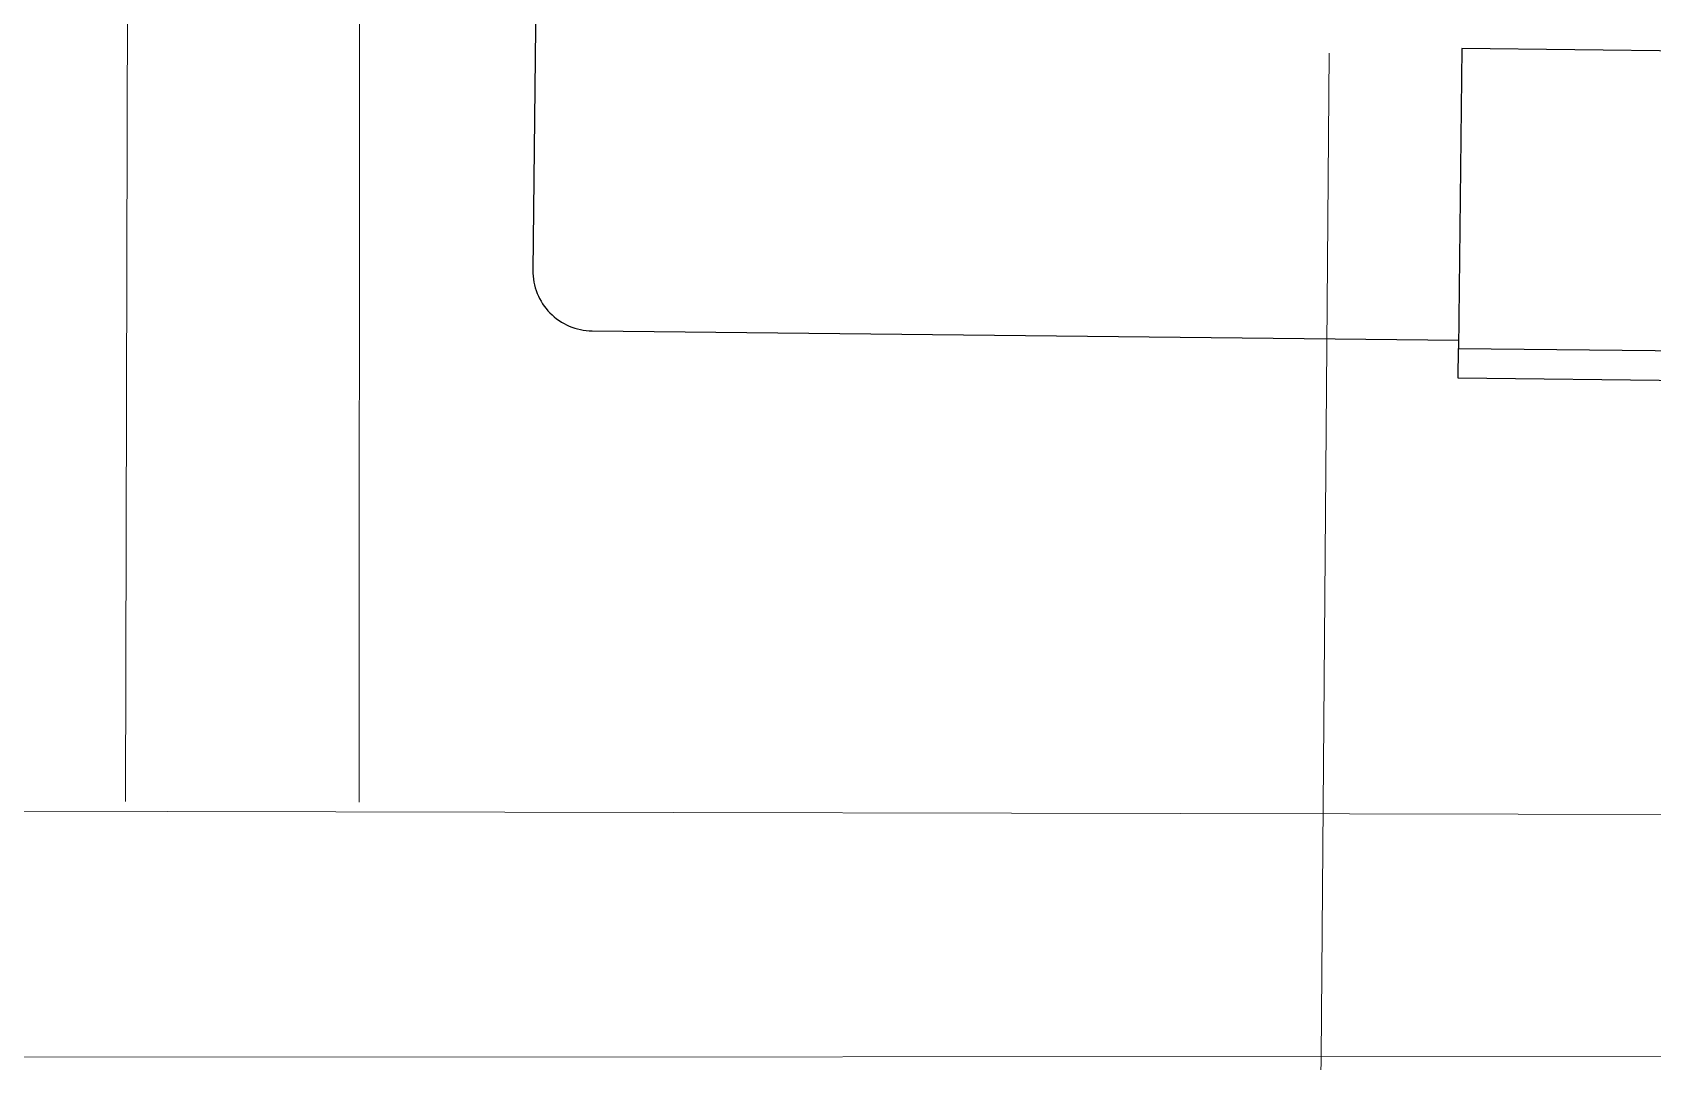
# Paper-space layout 'office1 floor1' of a CAD drawing. Header units: inches. Extents: x 0.3 to 10.8, y 1.4 to 4.2.
# Drawn here: x 1.2055 to 1.4299, y 3.0578 to 3.2004 of the extents above; entities that cross this region are included whole.
import ezdxf

# ---------------------------------------------------------------- set-up
doc = ezdxf.new("R2010")
doc.units = ezdxf.units.IN
doc.header["$MEASUREMENT"] = 0
doc.layers.get('0').update_dxf_attribs({"lineweight": 0})
doc.layers.add('WALL 1 100', color=250, linetype='Continuous', lineweight=9)
doc.layers.add('провода', color=1, linetype='Continuous', lineweight=5)

psp = doc.layouts.new('office1 floor1')

# ---------------------------------------------------------------- linework, layer by layer
at = {"color": 7, "linetype": 'ByBlock', "lineweight": -2}
for p, q in [((1.27543, 3.22532), (1.27481, 3.1674)), ((1.40344, 3.19811), (1.40299, 3.1566)), ((1.61098, 3.19587), (1.40344, 3.19811)), ((1.28302, 3.15901), (1.403, 3.15771)), ((1.40294, 3.15245), (1.40299, 3.1566)), ((1.40299, 3.1566), (1.61053, 3.15436)), ((1.61049, 3.15021), (1.40294, 3.15245))]:
    psp.add_line(p, q, dxfattribs=at)
psp.add_arc((1.28311, 3.16731), 0.0083, 179.3808, 269.3808, dxfattribs=at)
at = {"layer": 'WALL 1 100', "color": 0}
for p, q in [((1.21938, 3.54285), (1.21842, 3.09382)), ((1.25095, 3.54285), (1.25077, 3.09377))]:
    psp.add_line(p, q, dxfattribs=at)
psp.add_lwpolyline([(3.91924, 3.08681), (0.32259, 3.09437)], dxfattribs=at)
at = {"layer": 'провода', "color": 1}
for p, q in [((1.38396, 3.0585), (1.38507, 3.19748)), ((3.74355, 3.05905), (0.29882, 3.05824)), ((1.38242, 2.94344), (1.38396, 3.0585))]:
    psp.add_line(p, q, dxfattribs=at)

doc.saveas('drawing.dxf')
